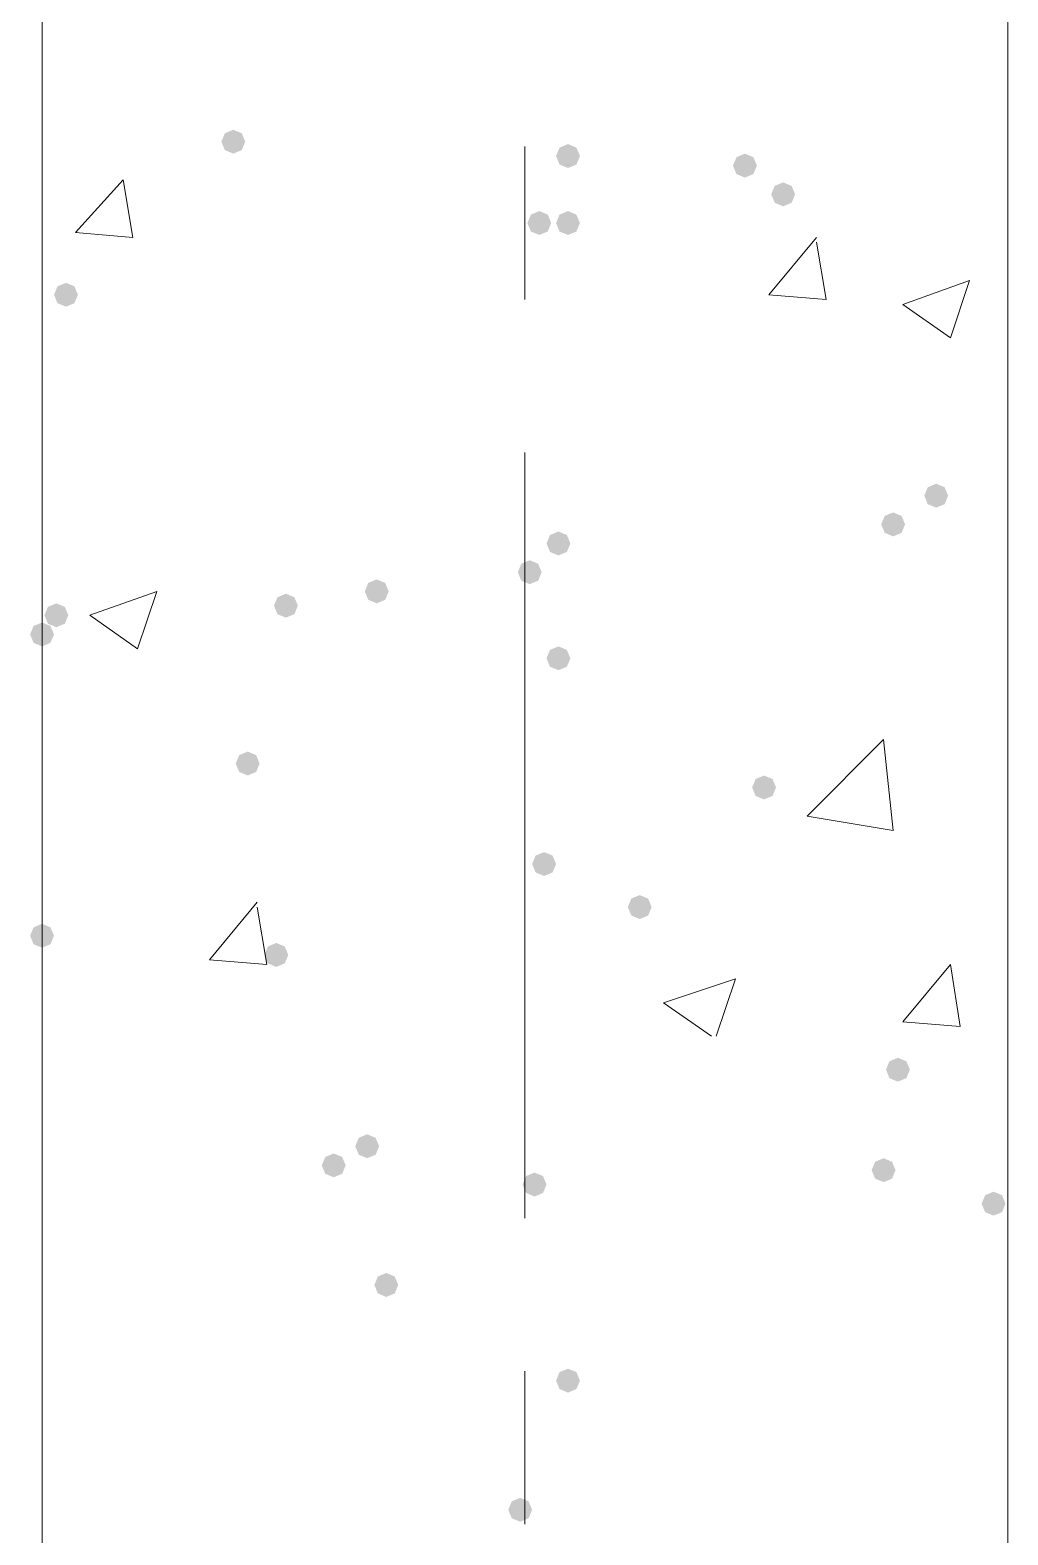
# Model space of a CAD drawing. Header units: millimetres. Extents: x 29 to 95071, y 20 to 67221.
# Drawn here: x 21895 to 22908, y 39180 to 40739 of the extents above; entities that cross this region are included whole.
import ezdxf

# ---------------------------------------------------------------- set-up
doc = ezdxf.new("R2010")
doc.units = ezdxf.units.MM

msp = doc.modelspace()

# ---------------------------------------------------------------- hatches: boundary and pattern name
h = msp.add_hatch(color=7)
h.dxf.hatch_style = 2
h.paths.add_polyline_path([(22105.5, 40611.4), (22096.8, 40615), (22093.1, 40623.8), (22096.8, 40632.5), (22105.5, 40636.1), (22114.3, 40632.5), (22117.9, 40623.8), (22114.3, 40615)])
h = msp.add_hatch(color=7)
h.dxf.hatch_style = 2
h.paths.add_polyline_path([(22452.5, 40596.5), (22443.7, 40600.1), (22440.1, 40608.9), (22443.7, 40617.6), (22452.5, 40621.3), (22461.2, 40617.6), (22464.9, 40608.9), (22461.2, 40600.1)])
h = msp.add_hatch(color=7)
h.dxf.hatch_style = 2
h.paths.add_polyline_path([(22635.9, 40586.6), (22627.1, 40590.2), (22623.5, 40599), (22627.1, 40607.7), (22635.9, 40611.4), (22644.6, 40607.7), (22648.3, 40599), (22644.6, 40590.2)])
h = msp.add_hatch(color=7)
h.dxf.hatch_style = 2
h.paths.add_polyline_path([(22675.5, 40556.8), (22666.8, 40560.5), (22663.1, 40569.2), (22666.8, 40578), (22675.5, 40581.6), (22684.3, 40578), (22687.9, 40569.2), (22684.3, 40560.5)])
h = msp.add_hatch(color=7)
h.dxf.hatch_style = 2
h.paths.add_polyline_path([(22422.8, 40527.1), (22414, 40530.7), (22410.4, 40539.5), (22414, 40548.2), (22422.8, 40551.9), (22431.5, 40548.2), (22435.1, 40539.5), (22431.5, 40530.7)])
h = msp.add_hatch(color=7)
h.dxf.hatch_style = 2
h.paths.add_polyline_path([(22452.5, 40527.1), (22443.7, 40530.7), (22440.1, 40539.5), (22443.7, 40548.2), (22452.5, 40551.9), (22461.2, 40548.2), (22464.9, 40539.5), (22461.2, 40530.7)])
h = msp.add_hatch(color=7)
h.dxf.hatch_style = 2
h.paths.add_polyline_path([(21932.1, 40452.8), (21923.3, 40456.4), (21919.7, 40465.1), (21923.3, 40473.9), (21932.1, 40477.5), (21940.8, 40473.9), (21944.5, 40465.1), (21940.8, 40456.4)])
h = msp.add_hatch(color=7)
h.dxf.hatch_style = 2
h.paths.add_polyline_path([(22834.2, 40244.6), (22825.4, 40248.2), (22821.8, 40257), (22825.4, 40265.7), (22834.2, 40269.4), (22842.9, 40265.7), (22846.5, 40257), (22842.9, 40248.2)])
h = msp.add_hatch(color=7)
h.dxf.hatch_style = 2
h.paths.add_polyline_path([(22789.5, 40214.8), (22780.8, 40218.5), (22777.1, 40227.2), (22780.8, 40236), (22789.5, 40239.6), (22798.3, 40236), (22801.9, 40227.2), (22798.3, 40218.5)])
h = msp.add_hatch(color=7)
h.dxf.hatch_style = 2
h.paths.add_polyline_path([(22442.6, 40195), (22433.8, 40198.7), (22430.2, 40207.4), (22433.8, 40216.2), (22442.6, 40219.8), (22451.3, 40216.2), (22455, 40207.4), (22451.3, 40198.7)])
h = msp.add_hatch(color=7)
h.dxf.hatch_style = 2
h.paths.add_polyline_path([(22412.8, 40165.3), (22404.1, 40168.9), (22400.5, 40177.7), (22404.1, 40186.4), (22412.8, 40190.1), (22421.6, 40186.4), (22425.2, 40177.7), (22421.6, 40168.9)])
h = msp.add_hatch(color=7)
h.dxf.hatch_style = 2
h.paths.add_polyline_path([(22254.2, 40145.4), (22245.5, 40149.1), (22241.8, 40157.8), (22245.5, 40166.6), (22254.2, 40170.2), (22263, 40166.6), (22266.6, 40157.8), (22263, 40149.1)])
h = msp.add_hatch(color=7)
h.dxf.hatch_style = 2
h.paths.add_polyline_path([(22160.1, 40130.6), (22151.3, 40134.2), (22147.7, 40143), (22151.3, 40151.7), (22160.1, 40155.4), (22168.8, 40151.7), (22172.5, 40143), (22168.8, 40134.2)])
h = msp.add_hatch(color=7)
h.dxf.hatch_style = 2
h.paths.add_polyline_path([(21922.1, 40120.7), (21913.4, 40124.3), (21909.8, 40133.1), (21913.4, 40141.8), (21922.1, 40145.4), (21930.9, 40141.8), (21934.5, 40133.1), (21930.9, 40124.3)])
h = msp.add_hatch(color=7)
h.dxf.hatch_style = 2
h.paths.add_polyline_path([(21907.3, 40100.8), (21898.5, 40104.5), (21894.9, 40113.2), (21898.5, 40122), (21907.3, 40125.6), (21916, 40122), (21919.7, 40113.2), (21916, 40104.5)])
h = msp.add_hatch(color=7)
h.dxf.hatch_style = 2
h.paths.add_polyline_path([(22442.6, 40076.1), (22433.8, 40079.7), (22430.2, 40088.4), (22433.8, 40097.2), (22442.6, 40100.8), (22451.3, 40097.2), (22455, 40088.4), (22451.3, 40079.7)])
h = msp.add_hatch(color=7)
h.dxf.hatch_style = 2
h.paths.add_polyline_path([(22120.4, 39967), (22111.7, 39970.7), (22108, 39979.4), (22111.7, 39988.2), (22120.4, 39991.8), (22129.2, 39988.2), (22132.8, 39979.4), (22129.2, 39970.7)])
h = msp.add_hatch(color=7)
h.dxf.hatch_style = 2
h.paths.add_polyline_path([(22655.7, 39942.2), (22647, 39945.9), (22643.3, 39954.6), (22647, 39963.4), (22655.7, 39967), (22664.5, 39963.4), (22668.1, 39954.6), (22664.5, 39945.9)])
h = msp.add_hatch(color=7)
h.dxf.hatch_style = 2
h.paths.add_polyline_path([(22427.7, 39862.9), (22419, 39866.6), (22415.3, 39875.3), (22419, 39884.1), (22427.7, 39887.7), (22436.5, 39884.1), (22440.1, 39875.3), (22436.5, 39866.6)])
h = msp.add_hatch(color=7)
h.dxf.hatch_style = 2
h.paths.add_polyline_path([(22526.8, 39818.3), (22518.1, 39822), (22514.5, 39830.7), (22518.1, 39839.5), (22526.8, 39843.1), (22535.6, 39839.5), (22539.2, 39830.7), (22535.6, 39822)])
h = msp.add_hatch(color=7)
h.dxf.hatch_style = 2
h.paths.add_polyline_path([(21907.3, 39788.6), (21898.5, 39792.2), (21894.9, 39801), (21898.5, 39809.7), (21907.3, 39813.4), (21916, 39809.7), (21919.7, 39801), (21916, 39792.2)])
h = msp.add_hatch(color=7)
h.dxf.hatch_style = 2
h.paths.add_polyline_path([(22150.1, 39768.7), (22141.4, 39772.4), (22137.8, 39781.1), (22141.4, 39789.9), (22150.1, 39793.5), (22158.9, 39789.9), (22162.5, 39781.1), (22158.9, 39772.4)])
h = msp.add_hatch(color=7)
h.dxf.hatch_style = 2
h.paths.add_polyline_path([(22794.5, 39649.8), (22785.7, 39653.4), (22782.1, 39662.2), (22785.7, 39670.9), (22794.5, 39674.6), (22803.2, 39670.9), (22806.9, 39662.2), (22803.2, 39653.4)])
h = msp.add_hatch(color=7)
h.dxf.hatch_style = 2
h.paths.add_polyline_path([(22244.3, 39570.5), (22235.6, 39574.1), (22231.9, 39582.9), (22235.6, 39591.6), (22244.3, 39595.3), (22253.1, 39591.6), (22256.7, 39582.9), (22253.1, 39574.1)])
h = msp.add_hatch(color=7)
h.dxf.hatch_style = 2
h.paths.add_polyline_path([(22209.6, 39550.7), (22200.9, 39554.3), (22197.2, 39563.1), (22200.9, 39571.8), (22209.6, 39575.4), (22218.4, 39571.8), (22222, 39563.1), (22218.4, 39554.3)])
h = msp.add_hatch(color=7)
h.dxf.hatch_style = 2
h.paths.add_polyline_path([(22779.6, 39545.7), (22770.9, 39549.3), (22767.2, 39558.1), (22770.9, 39566.8), (22779.6, 39570.5), (22788.4, 39566.8), (22792, 39558.1), (22788.4, 39549.3)])
h = msp.add_hatch(color=7)
h.dxf.hatch_style = 2
h.paths.add_polyline_path([(22417.8, 39530.8), (22409, 39534.5), (22405.4, 39543.2), (22409, 39552), (22417.8, 39555.6), (22426.6, 39552), (22430.2, 39543.2), (22426.6, 39534.5)])
h = msp.add_hatch(color=7)
h.dxf.hatch_style = 2
h.paths.add_polyline_path([(22893.6, 39511), (22884.9, 39514.6), (22881.2, 39523.4), (22884.9, 39532.2), (22893.6, 39535.8), (22902.4, 39532.2), (22906, 39523.4), (22902.4, 39514.6)])
h = msp.add_hatch(color=7)
h.dxf.hatch_style = 2
h.paths.add_polyline_path([(22264.1, 39426.7), (22255.4, 39430.4), (22251.8, 39439.1), (22255.4, 39447.9), (22264.1, 39451.5), (22272.9, 39447.9), (22276.5, 39439.1), (22272.9, 39430.4)])
h = msp.add_hatch(color=7)
h.dxf.hatch_style = 2
h.paths.add_polyline_path([(22452.5, 39327.6), (22443.7, 39331.3), (22440.1, 39340), (22443.7, 39348.8), (22452.5, 39352.4), (22461.2, 39348.8), (22464.9, 39340), (22461.2, 39331.3)])
h = msp.add_hatch(color=7)
h.dxf.hatch_style = 2
h.paths.add_polyline_path([(22402.9, 39193.8), (22394.2, 39197.4), (22390.5, 39206.2), (22394.2, 39214.9), (22402.9, 39218.6), (22411.7, 39214.9), (22415.3, 39206.2), (22411.7, 39197.4)])

# ---------------------------------------------------------------- linework, layer by layer
at = {"color": 7, "lineweight": 0}
for points in [[(21907.3, 32653.6), (21907.3, 42705.5)], [(22908.5, 32653.6), (22908.5, 42705.5)], [(22407.9, 40460.2), (22407.9, 40618.8)], [(21942, 40529.6), (21991.5, 40584.1)], [(22001.5, 40524.6), (21991.5, 40584.1)], [(21942, 40529.6), (22001.5, 40524.6)], [(22660.7, 40465.1), (22710.2, 40524.6)], [(22720.1, 40460.2), (22710.2, 40519.7)], [(22799.5, 40455.2), (22868.8, 40480)], [(22849, 40420.5), (22868.8, 40480)], [(22660.7, 40465.1), (22720.1, 40460.2)], [(22799.5, 40455.2), (22849, 40420.5)], [(22407.9, 39508.5), (22407.9, 40301.6)], [(21956.8, 40133.1), (22026.2, 40157.8)], [(22006.4, 40098.4), (22026.2, 40157.8)], [(21956.8, 40133.1), (22006.4, 40098.4)], [(22700.3, 39924.9), (22779.6, 40004.2)], [(22789.5, 39910), (22779.6, 40004.2)], [(22700.3, 39924.9), (22789.5, 39910)], [(22080.8, 39776.2), (22130.3, 39835.7)], [(22140.2, 39771.2), (22130.3, 39830.7)], [(22080.8, 39776.2), (22140.2, 39771.2)], [(22799.5, 39711.7), (22849, 39771.2)], [(22858.9, 39706.8), (22849, 39771.2)], [(22551.6, 39731.6), (22626, 39756.4)], [(22606.1, 39696.9), (22626, 39756.4)], [(22551.6, 39731.6), (22601.2, 39696.9)], [(22799.5, 39711.7), (22858.9, 39706.8)], [(22407.9, 39191.3), (22407.9, 39349.9)]]:
    msp.add_lwpolyline(points, dxfattribs=at)

doc.saveas('drawing.dxf')
